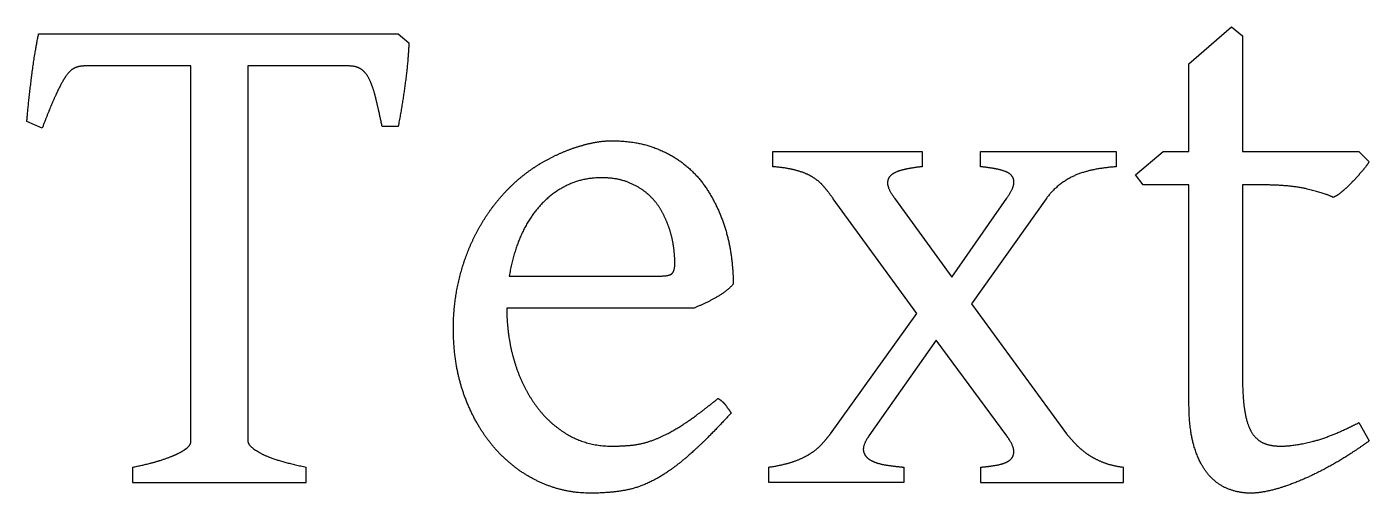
# Model space of a CAD drawing. Extents: x -4.9 to 23.7, y -5.2 to 4.7.
import ezdxf

# ---------------------------------------------------------------- set-up
doc = ezdxf.new("R2010")
doc.units = 0
doc.layers.add('s001-#def-active-grp', color=7, linetype='CONTINUOUS')

msp = doc.modelspace()

# ---------------------------------------------------------------- linework, layer by layer
at = {"layer": 's001-#def-active-grp', "color": 7, "linetype": 'CONTINUOUS', "lineweight": 30, "true_color": 0x000000}
for p, q in [((-4.598, 2.555), (-4.924, 2.699)), ((2.995, 2.593), (2.654, 2.593)), ((5.364, -0.596), (8.607, -0.596)), ((23.481, -3.724), (23.701, -4.112))]:
    msp.add_line(p, q, dxfattribs=at)
for points in [[(19.859, -3.322), (19.859, 1.348), (18.88, 1.348), (18.72, 1.56), (19.312, 2.061), (19.859, 2.061), (19.859, 3.929), (20.763, 4.719), (20.998, 4.529), (20.998, 2.061), (23.481, 2.061), (23.701, 1.841)], [(-4.673, 4.567), (2.995, 4.567), (3.223, 4.377)], [(-1.424, -4.127), (-1.424, 3.884), (-3.694, 3.884)], [(1.948, 3.884), (-0.209, 3.884), (-0.209, -4.127)], [(10.983, 1.735), (10.983, 2.061), (14.172, 2.061), (14.172, 1.735)], [(15.41, 1.735), (15.41, 2.061), (18.303, 2.061), (18.303, 1.735)], [(21.393, 1.348), (20.998, 1.348), (20.998, -2.669)], [(12.213, -3.96), (14.058, -1.393), (12.274, 1.052)], [(13.58, 1.067), (14.802, -0.619), (15.972, 1.067)], [(16.814, 1.052), (15.22, -1.188), (17.247, -3.96)], [(9.305, -1.279), (5.311, -1.279), (5.311, -1.302)], [(15.972, -4.005), (14.468, -1.963), (13.033, -4.005)], [(-2.669, -4.673), (-2.669, -5), (1.036, -5), (1.036, -4.673)], [(13.777, -4.673), (13.777, -5), (10.9, -5), (10.9, -4.673)], [(15.41, -4.673), (15.41, -5), (18.462, -5), (18.462, -4.673)]]:
    msp.add_lwpolyline(points, dxfattribs=at)
for points in [[(-4.822, 3.656), (-4.757, 4.165), (-4.673, 4.567)], [(3.223, 4.377), (3.208, 3.99), (3.147, 3.531)], [(-3.903, 3.842), (-3.998, 3.8), (-4.093, 3.664)], [(-3.694, 3.884), (-3.808, 3.884), (-3.903, 3.842)], [(2.221, 3.804), (2.115, 3.884), (1.948, 3.884)], [(2.399, 3.561), (2.327, 3.724), (2.221, 3.804)], [(-4.924, 2.699), (-4.886, 3.147), (-4.822, 3.656)], [(-4.093, 3.664), (-4.188, 3.527), (-4.309, 3.261)], [(2.528, 3.155), (2.471, 3.398), (2.399, 3.561)], [(3.147, 3.531), (3.086, 3.071), (2.995, 2.593)], [(-4.309, 3.261), (-4.431, 2.995), (-4.598, 2.555)], [(2.654, 2.593), (2.585, 2.912), (2.528, 3.155)], [(6.226, 1.913), (6.435, 2.024), (6.663, 2.107)], [(6.663, 2.107), (6.89, 2.19), (7.115, 2.24)], [(7.115, 2.24), (7.339, 2.289), (7.543, 2.289)], [(7.543, 2.289), (8.045, 2.289), (8.428, 2.152)], [(8.428, 2.152), (8.812, 2.016), (9.1, 1.784)], [(5.85, 1.689), (6.017, 1.803), (6.226, 1.913)], [(9.1, 1.784), (9.389, 1.553), (9.586, 1.245)], [(11.492, 1.655), (11.287, 1.712), (10.983, 1.735)], [(14.172, 1.735), (13.937, 1.712), (13.766, 1.67)], [(15.812, 1.674), (15.645, 1.712), (15.41, 1.735)], [(18.303, 1.735), (17.688, 1.689), (17.35, 1.511)], [(23.701, 1.841), (23.633, 1.735), (23.53, 1.617)], [(5.144, 1.044), (5.455, 1.416), (5.85, 1.689)], [(7.331, 1.5), (6.944, 1.5), (6.617, 1.348)], [(7.904, 1.401), (7.657, 1.5), (7.331, 1.5)], [(11.837, 1.511), (11.697, 1.598), (11.492, 1.655)], [(12.076, 1.306), (11.978, 1.424), (11.837, 1.511)], [(13.508, 1.556), (13.42, 1.484), (13.432, 1.367)], [(13.766, 1.67), (13.595, 1.629), (13.508, 1.556)], [(16.059, 1.564), (15.979, 1.636), (15.812, 1.674)], [(16.124, 1.37), (16.139, 1.492), (16.059, 1.564)], [(17.35, 1.511), (17.012, 1.333), (16.814, 1.052)], [(23.53, 1.617), (23.428, 1.5), (23.322, 1.389)], [(6.617, 1.348), (6.291, 1.196), (6.036, 0.922)], [(8.326, 1.146), (8.151, 1.302), (7.904, 1.401)], [(8.61, 0.793), (8.5, 0.991), (8.326, 1.146)], [(9.586, 1.245), (9.783, 0.938), (9.909, 0.596)], [(12.274, 1.052), (12.175, 1.188), (12.076, 1.306)], [(13.432, 1.367), (13.443, 1.249), (13.58, 1.067)], [(15.972, 1.067), (16.108, 1.249), (16.124, 1.37)], [(22.38, 1.26), (22.008, 1.348), (21.393, 1.348)], [(22.934, 1.082), (22.752, 1.173), (22.38, 1.26)], [(23.113, 1.196), (23.01, 1.112), (22.934, 1.082)], [(23.322, 1.389), (23.215, 1.279), (23.113, 1.196)], [(4.616, 0.232), (4.833, 0.672), (5.144, 1.044)], [(6.036, 0.922), (5.782, 0.649), (5.611, 0.262)], [(8.785, 0.395), (8.72, 0.596), (8.61, 0.793)], [(9.909, 0.596), (10.034, 0.254), (10.087, -0.099)], [(8.872, 0.004), (8.849, 0.194), (8.785, 0.395)], [(4.286, -0.702), (4.4, -0.209), (4.616, 0.232)], [(5.611, 0.262), (5.44, -0.125), (5.364, -0.596)], [(8.895, -0.323), (8.895, -0.186), (8.872, 0.004)], [(10.087, -0.099), (10.14, -0.452), (10.14, -0.771)], [(8.607, -0.596), (8.781, -0.596), (8.838, -0.539)], [(8.838, -0.539), (8.895, -0.482), (8.895, -0.323)], [(4.172, -1.705), (4.172, -1.196), (4.286, -0.702)], [(10.14, -0.771), (10.004, -0.923), (9.776, -1.052)], [(9.776, -1.052), (9.548, -1.181), (9.305, -1.279)], [(5.311, -1.302), (5.311, -1.872), (5.467, -2.399)], [(4.411, -3.159), (4.172, -2.51), (4.172, -1.705)], [(5.467, -2.399), (5.622, -2.927), (5.911, -3.333)], [(20.998, -2.669), (20.998, -3.124), (21.04, -3.425)], [(5.053, -4.267), (4.651, -3.808), (4.411, -3.159)], [(5.911, -3.333), (6.2, -3.74), (6.617, -3.983)], [(9.073, -3.762), (9.389, -3.557), (9.814, -3.208)], [(9.814, -3.208), (9.913, -3.261), (9.985, -3.36)], [(9.985, -3.36), (10.057, -3.459), (10.095, -3.519)], [(19.965, -4.218), (19.859, -3.853), (19.859, -3.322)], [(21.04, -3.425), (21.082, -3.724), (21.18, -3.903)], [(10.095, -3.519), (9.586, -4.074), (9.202, -4.412)], [(6.617, -3.983), (7.035, -4.225), (7.559, -4.225)], [(8.5, -4.07), (8.758, -3.967), (9.073, -3.762)], [(12.027, -4.184), (12.13, -4.074), (12.213, -3.96)], [(13.033, -4.005), (12.889, -4.21), (12.919, -4.336)], [(16.124, -4.339), (16.124, -4.21), (15.972, -4.005)], [(17.247, -3.96), (17.338, -4.074), (17.445, -4.184)], [(21.18, -3.903), (21.279, -4.081), (21.435, -4.153)], [(22.486, -4.127), (22.889, -4.028), (23.481, -3.724)], [(-1.697, -4.381), (-1.553, -4.309), (-1.488, -4.245)], [(-1.488, -4.245), (-1.424, -4.18), (-1.424, -4.127)], [(-0.209, -4.127), (-0.209, -4.225), (0.064, -4.377)], [(5.983, -4.977), (5.455, -4.727), (5.053, -4.267)], [(7.559, -4.225), (7.794, -4.225), (8.018, -4.199)], [(8.018, -4.199), (8.242, -4.172), (8.5, -4.07)], [(11.777, -4.389), (11.925, -4.294), (12.027, -4.184)], [(17.445, -4.184), (17.551, -4.294), (17.691, -4.393)], [(20.254, -4.806), (20.072, -4.582), (19.965, -4.218)], [(21.435, -4.153), (21.59, -4.225), (21.818, -4.225)], [(21.818, -4.225), (22.084, -4.225), (22.486, -4.127)], [(23.701, -4.112), (23.329, -4.385), (22.965, -4.594)], [(-2.669, -4.673), (-2.32, -4.605), (-2.08, -4.529)], [(-2.08, -4.529), (-1.841, -4.453), (-1.697, -4.381)], [(0.064, -4.377), (0.338, -4.529), (1.036, -4.673)], [(9.202, -4.412), (8.819, -4.749), (8.481, -4.932)], [(10.9, -4.673), (11.203, -4.628), (11.416, -4.556)], [(11.416, -4.556), (11.628, -4.484), (11.777, -4.389)], [(12.919, -4.336), (12.95, -4.461), (13.079, -4.529)], [(13.079, -4.529), (13.208, -4.598), (13.401, -4.628)], [(15.767, -4.628), (15.934, -4.598), (16.029, -4.529)], [(16.029, -4.529), (16.124, -4.461), (16.124, -4.339)], [(17.691, -4.393), (17.832, -4.491), (18.022, -4.567)], [(18.022, -4.567), (18.212, -4.643), (18.462, -4.673)], [(13.401, -4.628), (13.595, -4.658), (13.777, -4.673)], [(15.41, -4.673), (15.6, -4.658), (15.767, -4.628)], [(20.675, -5.129), (20.436, -5.03), (20.254, -4.806)], [(22.965, -4.594), (22.6, -4.803), (22.27, -4.943)], [(7.096, -5.228), (6.511, -5.228), (5.983, -4.977)], [(8.481, -4.932), (8.143, -5.114), (7.813, -5.171)], [(21.18, -5.228), (20.915, -5.228), (20.675, -5.129)], [(22.27, -4.943), (21.94, -5.083), (21.659, -5.156)], [(7.813, -5.171), (7.483, -5.228), (7.096, -5.228)], [(21.659, -5.156), (21.378, -5.228), (21.18, -5.228)]]:
    msp.add_open_spline(points, degree=2, dxfattribs=at)

doc.saveas('drawing.dxf')
